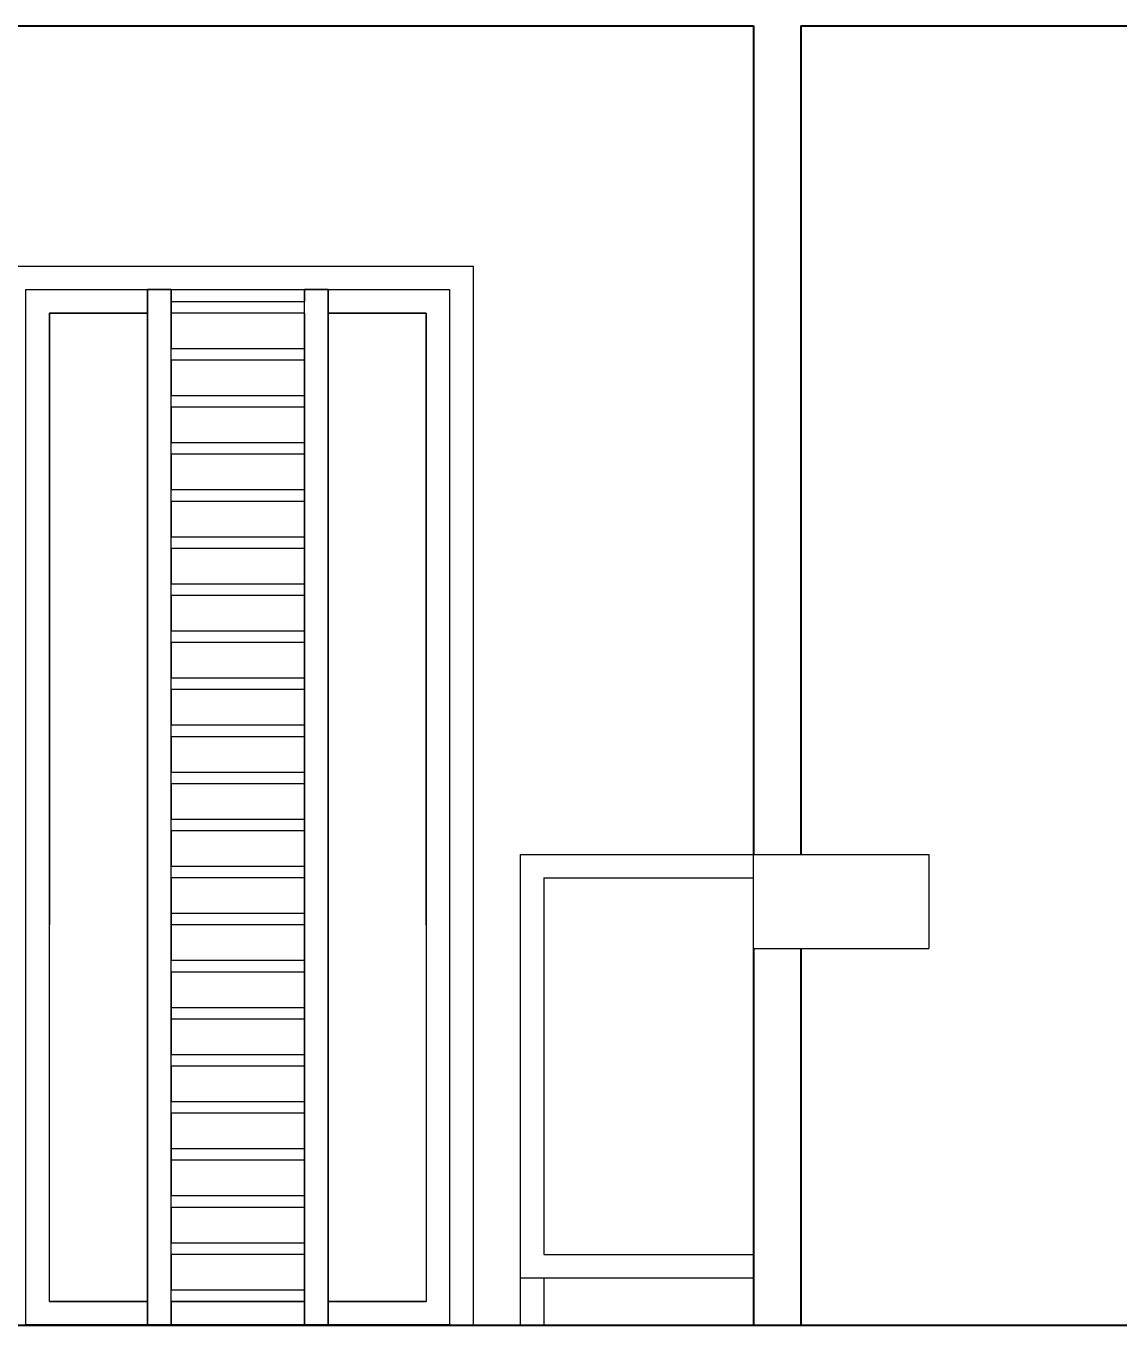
# Model space of a CAD drawing. Header units: millimetres. Extents: x -5645 to 36496, y -6563 to 7144.
# Drawn here: x 6969.7 to 7201.9, y -158.7 to 117.3 of the extents above; entities that cross this region are included whole.
import ezdxf

# ---------------------------------------------------------------- set-up
doc = ezdxf.new("R2010")
doc.units = ezdxf.units.MM
doc.header["$LTSCALE"] = 100
doc.layers.get('0').update_dxf_attribs({"lineweight": 40})
doc.layers.add('FR', color=35, linetype='Continuous')
doc.layers.add('VPORTS', color=7, linetype='Continuous')
doc.layers.add('WE', color=4, linetype='Continuous', lineweight=30)

msp = doc.modelspace()

# ---------------------------------------------------------------- linework, layer by layer
for p, q in [((6744.27, 117.27), (7124.27, 117.27)), ((7134.27, 117.27), (7641.68, 117.27)), ((6744.27, -158.73), (7641.68, -158.73)), ((6995.51, -158.73), (6969.67, -158.73)), ((7059.67, -158.73, 5), (6969.67, -158.73, 5)), ((7028.84, -158.73), (7000.51, -158.73)), ((7059.67, -158.73), (7033.84, -158.73))]:
    msp.add_line(p, q)
at = {"extrusion": (0, 1, -6.12323e-17)}
for p, q in [((7059.67, -158.73, 5), (6969.67, -158.73, 5)), ((7028.84, -158.73), (7000.51, -158.73))]:
    msp.add_line(p, q, dxfattribs=at)
for points in [[(7124.27, 117.27), (7124.27, -58.73)], [(7134.27, 117.27), (7134.27, -58.73)], [(7124.27, -78.73), (7124.27, -158.73)], [(7134.27, -78.73), (7134.27, -158.73)]]:
    msp.add_lwpolyline(points)
at = {"layer": 'FR'}
for p, q in [((7079.67, -63.73), (7124.27, -63.73)), ((7124.27, -78.73), (7161.5, -78.73)), ((7079.67, -143.73), (7124.27, -143.73)), ((7074.67, -148.73), (7074.67, -158.73)), ((7074.67, -148.73), (7124.27, -148.73)), ((7079.67, -148.73), (7079.67, -158.73))]:
    msp.add_line(p, q, dxfattribs=at)
for points in [[(7074.67, -58.73), (7161.5, -58.73), (7161.5, -78.73)], [(7074.67, -58.73), (7074.67, -148.73)], [(7124.27, -78.73), (7124.27, -58.73)], [(7079.67, -63.73), (7079.67, -143.73)]]:
    msp.add_lwpolyline(points, dxfattribs=at)
at = {"layer": 'VPORTS', "extrusion": (1, -7.49855e-33, -1.22461e-16)}
for p, q in [((6974.67, -153.73, -5), (6974.67, -153.73)), ((6969.67, -158.73), (6969.67, -158.73, 5)), ((7000.51, -158.73, -7.5), (7000.51, -158.73, -5)), ((7000.51, -158.73), (7000.51, -158.73, 2.5)), ((7033.84, -158.73), (7033.84, -158.73, 2.5)), ((7033.84, -158.73, -7.5), (7033.84, -158.73, -5))]:
    msp.add_line(p, q, dxfattribs=at)
at = {"layer": 'VPORTS', "extrusion": (0, 1, -6.12323e-17)}
for p, q in [((6974.67, -153.73, -5), (6974.67, -153.73)), ((7054.67, -153.73, -5), (7054.67, -153.73)), ((6969.67, -158.73), (6969.67, -158.73, 5)), ((6995.51, -158.73), (6969.67, -158.73)), ((6995.51, -158.73), (6995.51, -158.73, 2.5)), ((7000.51, -158.73, 2.5), (6995.51, -158.73, 2.5)), ((7000.51, -158.73), (7000.51, -158.73, 2.5)), ((7028.84, -158.73, 2.5), (7033.84, -158.73, 2.5)), ((7028.84, -158.73), (7028.84, -158.73, 2.5)), ((7059.67, -158.73), (7033.84, -158.73)), ((7033.84, -158.73), (7033.84, -158.73, 2.5)), ((7059.67, -158.73), (7059.67, -158.73, 5))]:
    msp.add_line(p, q, dxfattribs=at)
at = {"layer": 'VPORTS', "extrusion": (-1, 7.49855e-33, 1.22461e-16)}
for p, q in [((7054.67, -153.73, -5), (7054.67, -153.73)), ((6995.51, -158.73, -7.5), (6995.51, -158.73, -5)), ((6995.51, -158.73), (6995.51, -158.73, 2.5)), ((7028.84, -158.73, -7.5), (7028.84, -158.73, -5)), ((7028.84, -158.73), (7028.84, -158.73, 2.5)), ((7059.67, -158.73), (7059.67, -158.73, 5))]:
    msp.add_line(p, q, dxfattribs=at)
at = {"layer": 'VPORTS', "extrusion": (-1.22461e-16, -6.12323e-17, -1)}
for p, q in [((7000.51, -158.73, -5), (6995.51, -158.73, -5)), ((6995.51, -158.73, -7.5), (7000.51, -158.73, -7.5)), ((7033.84, -158.73, -7.5), (7028.84, -158.73, -7.5)), ((7033.84, -158.73, -5), (7028.84, -158.73, -5))]:
    msp.add_line(p, q, dxfattribs=at)
at = {"layer": 'VPORTS'}
for p, q in [((7000.51, -158.73, 2.5), (6995.51, -158.73, 2.5)), ((7028.84, -158.73, 2.5), (7033.84, -158.73, 2.5))]:
    msp.add_line(p, q, dxfattribs=at)
at = {"layer": 'VPORTS', "extrusion": (0, -1, 6.12323e-17)}
for p, q in [((7000.51, -158.73, -5), (6995.51, -158.73, -5)), ((6995.51, -158.73, -7.5), (6995.51, -158.73, -5)), ((6995.51, -158.73, -7.5), (7000.51, -158.73, -7.5)), ((7000.51, -158.73, -7.5), (7000.51, -158.73, -5)), ((7033.84, -158.73, -5), (7028.84, -158.73, -5)), ((7028.84, -158.73, -7.5), (7028.84, -158.73, -5)), ((7033.84, -158.73, -7.5), (7028.84, -158.73, -7.5)), ((7033.84, -158.73, -7.5), (7033.84, -158.73, -5))]:
    msp.add_line(p, q, dxfattribs=at)
at = {"layer": 'WE', "extrusion": (-1.22461e-16, -6.12323e-17, -1)}
for p, q in [((6804.67, 66.27, -10), (7064.67, 66.27, -10)), ((6995.51, 61.27, -12.5), (6995.51, 51.27, -12.5)), ((7000.51, 61.27, -12.5), (6995.51, 61.27, -12.5)), ((6995.51, 56.27, -10), (6995.51, 61.27, -10)), ((6995.51, 61.27, -10), (7000.51, 61.27, -10)), ((7000.51, 51.27, -12.5), (7000.51, 61.27, -12.5)), ((7000.51, 61.27, -10), (7000.51, 56.27, -10)), ((7028.84, 51.27, -12.5), (7028.84, 61.27, -12.5)), ((7028.84, 61.27, -12.5), (7033.84, 61.27, -12.5)), ((7028.84, 61.27, -10), (7033.84, 61.27, -10)), ((7028.84, 56.27, -10), (7028.84, 61.27, -10)), ((7033.84, 61.27, -12.5), (7033.84, 51.27, -12.5)), ((7033.84, 61.27, -10), (7033.84, 56.27, -10)), ((6974.67, 56.27, -10), (6974.67, 51.27, -10)), ((6995.51, 56.27, -10), (6974.67, 56.27, -10)), ((7028.84, 56.27, -10), (7000.51, 56.27, -10)), ((7054.67, 56.27, -10), (7033.84, 56.27, -10)), ((7054.67, 51.27, -10), (7054.67, 56.27, -10)), ((6974.67, 51.27, -5), (6974.67, -73.73, -5)), ((6995.51, 51.27, -7.5), (6995.51, -81.23, -7.5)), ((7000.51, -81.23, -7.5), (7000.51, 51.27, -7.5)), ((7028.84, -81.23, -7.5), (7028.84, 51.27, -7.5)), ((7033.84, 51.27, -7.5), (7033.84, -81.23, -7.5)), ((7054.67, -73.73, -5), (7054.67, 51.27, -5)), ((7000.51, 46.27), (7000.51, 48.77)), ((7000.51, 48.77), (7028.84, 48.77)), ((7028.84, 48.77), (7028.84, 46.27)), ((7028.84, 46.27), (7000.51, 46.27)), ((7000.51, 36.27), (7000.51, 38.77)), ((7000.51, 38.77), (7028.84, 38.77)), ((7028.84, 38.77), (7028.84, 36.27)), ((7028.84, 36.27), (7000.51, 36.27)), ((7000.51, 26.27), (7000.51, 28.77)), ((7000.51, 28.77), (7028.84, 28.77)), ((7028.84, 28.77), (7028.84, 26.27)), ((7028.84, 26.27), (7000.51, 26.27)), ((7000.51, 16.27), (7000.51, 18.77)), ((7000.51, 18.77), (7028.84, 18.77)), ((7028.84, 18.77), (7028.84, 16.27)), ((7028.84, 16.27), (7000.51, 16.27)), ((7000.51, 6.27), (7000.51, 8.77)), ((7000.51, 8.77), (7028.84, 8.77)), ((7028.84, 8.77), (7028.84, 6.27)), ((7028.84, 6.27), (7000.51, 6.27)), ((7000.51, -3.73), (7000.51, -1.23)), ((7000.51, -1.23), (7028.84, -1.23)), ((7028.84, -1.23), (7028.84, -3.73)), ((7028.84, -3.73), (7000.51, -3.73)), ((7000.51, -13.73), (7000.51, -11.23)), ((7000.51, -11.23), (7028.84, -11.23)), ((7028.84, -13.73), (7000.51, -13.73)), ((7028.84, -11.23), (7028.84, -13.73)), ((7000.51, -23.73), (7000.51, -21.23)), ((7000.51, -21.23), (7028.84, -21.23)), ((7028.84, -21.23), (7028.84, -23.73)), ((7028.84, -23.73), (7000.51, -23.73)), ((7000.51, -33.73), (7000.51, -31.23)), ((7000.51, -31.23), (7028.84, -31.23)), ((7028.84, -31.23), (7028.84, -33.73)), ((7028.84, -33.73), (7000.51, -33.73)), ((7000.51, -43.73), (7000.51, -41.23)), ((7000.51, -41.23), (7028.84, -41.23)), ((7028.84, -41.23), (7028.84, -43.73)), ((7028.84, -43.73), (7000.51, -43.73)), ((7000.51, -53.73), (7000.51, -51.23)), ((7000.51, -51.23), (7028.84, -51.23)), ((7028.84, -51.23), (7028.84, -53.73)), ((7028.84, -53.73), (7000.51, -53.73)), ((7000.51, -63.73), (7000.51, -61.23)), ((7000.51, -61.23), (7028.84, -61.23)), ((7028.84, -61.23), (7028.84, -63.73)), ((7028.84, -63.73), (7000.51, -63.73)), ((7000.51, -73.73), (7000.51, -71.23)), ((7000.51, -71.23), (7028.84, -71.23)), ((7028.84, -71.23), (7028.84, -73.73)), ((6995.51, -78.73, -7.5), (6995.51, -131.23, -7.5)), ((7000.51, -131.23, -7.5), (7000.51, -78.73, -7.5)), ((7028.84, -131.23, -7.5), (7028.84, -78.73, -7.5)), ((7033.84, -78.73, -7.5), (7033.84, -131.23, -7.5)), ((7000.51, -81.23), (7028.84, -81.23)), ((7028.84, -81.23), (7028.84, -83.73)), ((7028.84, -83.73), (7000.51, -83.73)), ((7000.51, -93.73), (7000.51, -91.23)), ((7000.51, -91.23), (7028.84, -91.23)), ((7028.84, -93.73), (7000.51, -93.73)), ((7028.84, -91.23), (7028.84, -93.73)), ((7000.51, -103.73), (7000.51, -101.23)), ((7000.51, -101.23), (7028.84, -101.23)), ((7028.84, -101.23), (7028.84, -103.73)), ((7028.84, -103.73), (7000.51, -103.73)), ((7000.51, -113.73), (7000.51, -111.23)), ((7000.51, -111.23), (7028.84, -111.23)), ((7028.84, -111.23), (7028.84, -113.73)), ((7028.84, -113.73), (7000.51, -113.73)), ((7000.51, -121.23), (7028.84, -121.23)), ((6995.51, -123.73, -7.5), (6995.51, -158.73, -7.5)), ((7000.51, -158.73, -7.5), (7000.51, -123.73, -7.5)), ((7028.84, -123.73), (7000.51, -123.73)), ((7028.84, -158.73, -7.5), (7028.84, -123.73, -7.5)), ((7033.84, -123.73, -7.5), (7033.84, -158.73, -7.5)), ((7000.51, -133.73), (7000.51, -131.23)), ((7000.51, -131.23), (7028.84, -131.23)), ((7028.84, -131.23), (7028.84, -133.73)), ((7028.84, -133.73), (7000.51, -133.73)), ((7000.51, -143.73), (7000.51, -141.23)), ((7000.51, -141.23), (7028.84, -141.23)), ((7028.84, -141.23), (7028.84, -143.73)), ((7028.84, -143.73), (7000.51, -143.73)), ((7000.51, -153.73), (7000.51, -151.23)), ((7000.51, -151.23), (7028.84, -151.23)), ((7028.84, -151.23), (7028.84, -153.73)), ((6974.67, -153.73, -5), (6995.51, -153.73, -5)), ((6995.51, -158.73, -5), (6995.51, -153.73, -5)), ((7000.51, -153.73, -5), (7028.84, -153.73, -5)), ((7000.51, -153.73, -5), (7000.51, -158.73, -5)), ((7028.84, -153.73), (7000.51, -153.73)), ((7028.84, -158.73, -5), (7028.84, -153.73, -5)), ((7033.84, -153.73, -5), (7054.67, -153.73, -5)), ((7033.84, -153.73, -5), (7033.84, -158.73, -5))]:
    msp.add_line(p, q, dxfattribs=at)
at = {"layer": 'WE'}
for p, q in [((6964.67, 66.27), (7064.67, 66.27)), ((6969.67, 61.27), (7059.67, 61.27)), ((6969.67, 51.27), (6969.67, 61.27)), ((6969.67, 51.27, -5), (6969.67, 61.27, -5)), ((6969.67, 61.27, -5), (6995.51, 61.27, -5)), ((6995.51, 61.27, -5), (6995.51, 56.27, -5)), ((6995.51, 51.27, -2.5), (6995.51, 61.27, -2.5)), ((6995.51, 61.27, -2.5), (7000.51, 61.27, -2.5)), ((7000.51, 58.77, -5), (7000.51, 61.27, -5)), ((7000.51, 61.27, -5), (7028.84, 61.27, -5)), ((7000.51, 61.27, -2.5), (7000.51, 58.77, -2.5)), ((7028.84, 61.27, -5), (7028.84, 58.77, -5)), ((7033.84, 61.27, -2.5), (7028.84, 61.27, -2.5)), ((7028.84, 61.27, -2.5), (7028.84, 58.77, -2.5)), ((7033.84, 61.27, -5), (7059.67, 61.27, -5)), ((7033.84, 56.27, -5), (7033.84, 61.27, -5)), ((7033.84, 51.27, -2.5), (7033.84, 61.27, -2.5)), ((7059.67, 61.27), (7059.67, 51.27)), ((7059.67, 61.27, -5), (7059.67, 51.27, -5)), ((7000.51, 58.77, -5), (7028.84, 58.77, -5)), ((7000.51, 58.77, -2.5), (7028.84, 58.77, -2.5)), ((6974.67, 51.27, -5), (6974.67, 56.27, -5)), ((6974.67, 56.27, -5), (6995.51, 56.27, -5)), ((7028.84, 56.27, -2.5), (7000.51, 56.27, -2.5)), ((7000.51, 56.27, -2.5), (7000.51, 51.27, -2.5)), ((7028.84, 56.27, -2.5), (7028.84, 51.27, -2.5)), ((7033.84, 56.27, -5), (7054.67, 56.27, -5)), ((7054.67, 56.27, -5), (7054.67, 51.27, -5)), ((6969.67, -73.73), (6969.67, 51.27)), ((6969.67, -158.73, 5), (6969.67, 51.27, 5)), ((6974.67, -153.73), (6974.67, 51.27)), ((6995.51, -81.23, 2.5), (6995.51, 51.27, 2.5)), ((7000.51, 51.27, 2.5), (7000.51, 48.77, 2.5)), ((7028.84, 51.27, 2.5), (7028.84, 48.77, 2.5)), ((7033.84, -81.23, 2.5), (7033.84, 51.27, 2.5)), ((7054.67, 51.27), (7054.67, -153.73)), ((7059.67, 51.27, 5), (7059.67, -73.73, 5)), ((7059.67, 51.27), (7059.67, -158.73)), ((7000.51, 48.77, 2.5), (7028.84, 48.77, 2.5)), ((7000.51, 46.27, 2.5), (7000.51, 38.77, 2.5)), ((7028.84, 46.27, 2.5), (7000.51, 46.27, 2.5)), ((7028.84, 46.27, 2.5), (7028.84, 38.77, 2.5)), ((7000.51, 38.77, 2.5), (7028.84, 38.77, 2.5)), ((7028.84, 36.27, 2.5), (7000.51, 36.27, 2.5)), ((7000.51, 36.27, 2.5), (7000.51, 28.77, 2.5)), ((7028.84, 36.27, 2.5), (7028.84, 28.77, 2.5)), ((7000.51, 28.77, 2.5), (7028.84, 28.77, 2.5)), ((7000.51, 26.27, 2.5), (7000.51, 18.77, 2.5)), ((7028.84, 26.27, 2.5), (7000.51, 26.27, 2.5)), ((7028.84, 26.27, 2.5), (7028.84, 18.77, 2.5)), ((7000.51, 18.77, 2.5), (7028.84, 18.77, 2.5)), ((7028.84, 16.27, 2.5), (7000.51, 16.27, 2.5)), ((7000.51, 16.27, 2.5), (7000.51, 8.77, 2.5)), ((7028.84, 16.27, 2.5), (7028.84, 8.77, 2.5)), ((7000.51, 8.77, 2.5), (7028.84, 8.77, 2.5)), ((7000.51, 6.27, 2.5), (7000.51, -1.23, 2.5)), ((7028.84, 6.27, 2.5), (7000.51, 6.27, 2.5)), ((7028.84, 6.27, 2.5), (7028.84, -1.23, 2.5)), ((7000.51, -1.23, 2.5), (7028.84, -1.23, 2.5)), ((7028.84, -3.73, 2.5), (7000.51, -3.73, 2.5)), ((7000.51, -3.73, 2.5), (7000.51, -11.23, 2.5)), ((7028.84, -3.73, 2.5), (7028.84, -11.23, 2.5)), ((7000.51, -11.23, 2.5), (7028.84, -11.23, 2.5)), ((7000.51, -13.73, 2.5), (7000.51, -21.23, 2.5)), ((7028.84, -13.73, 2.5), (7000.51, -13.73, 2.5)), ((7028.84, -13.73, 2.5), (7028.84, -21.23, 2.5)), ((7000.51, -21.23, 2.5), (7028.84, -21.23, 2.5)), ((7000.51, -23.73, 2.5), (7000.51, -31.23, 2.5)), ((7028.84, -23.73, 2.5), (7000.51, -23.73, 2.5)), ((7028.84, -23.73, 2.5), (7028.84, -31.23, 2.5)), ((7000.51, -31.23, 2.5), (7028.84, -31.23, 2.5)), ((7000.51, -33.73, 2.5), (7000.51, -41.23, 2.5)), ((7028.84, -33.73, 2.5), (7000.51, -33.73, 2.5)), ((7028.84, -33.73, 2.5), (7028.84, -41.23, 2.5)), ((7000.51, -41.23, 2.5), (7028.84, -41.23, 2.5)), ((7028.84, -43.73, 2.5), (7000.51, -43.73, 2.5)), ((7000.51, -43.73, 2.5), (7000.51, -51.23, 2.5)), ((7028.84, -43.73, 2.5), (7028.84, -51.23, 2.5)), ((7000.51, -51.23, 2.5), (7028.84, -51.23, 2.5)), ((7000.51, -53.73, 2.5), (7000.51, -61.23, 2.5)), ((7028.84, -53.73, 2.5), (7000.51, -53.73, 2.5)), ((7028.84, -53.73, 2.5), (7028.84, -61.23, 2.5)), ((7000.51, -61.23, 2.5), (7028.84, -61.23, 2.5)), ((7028.84, -63.73, 2.5), (7000.51, -63.73, 2.5)), ((7000.51, -63.73, 2.5), (7000.51, -81.23, 2.5)), ((7028.84, -63.73, 2.5), (7028.84, -81.23, 2.5)), ((7000.51, -71.23, 2.5), (7028.84, -71.23, 2.5)), ((7028.84, -73.73, 2.5), (7000.51, -73.73, 2.5)), ((6995.51, -131.23, 2.5), (6995.51, -78.73, 2.5)), ((7028.84, -78.73, 2.5), (7028.84, -81.23, 2.5)), ((7033.84, -131.23, 2.5), (7033.84, -78.73, 2.5)), ((7000.51, -81.23, 2.5), (7028.84, -81.23, 2.5)), ((7028.84, -83.73, 2.5), (7000.51, -83.73, 2.5)), ((7000.51, -83.73, 2.5), (7000.51, -91.23, 2.5)), ((7028.84, -83.73, 2.5), (7028.84, -91.23, 2.5)), ((7000.51, -86.59, 22.5), (7000.51, -94.09, 22.5)), ((7000.51, -91.23, 2.5), (7028.84, -91.23, 2.5)), ((7000.51, -93.73, 2.5), (7000.51, -101.23, 2.5)), ((7028.84, -93.73, 2.5), (7000.51, -93.73, 2.5)), ((7028.84, -93.73, 2.5), (7028.84, -101.23, 2.5)), ((7000.51, -101.23, 2.5), (7028.84, -101.23, 2.5)), ((7028.84, -103.73, 2.5), (7000.51, -103.73, 2.5)), ((7000.51, -103.73, 2.5), (7000.51, -111.23, 2.5)), ((7028.84, -103.73, 2.5), (7028.84, -111.23, 2.5)), ((7000.51, -111.23, 2.5), (7028.84, -111.23, 2.5)), ((7000.51, -113.73, 2.5), (7000.51, -131.23, 2.5)), ((7028.84, -113.73, 2.5), (7000.51, -113.73, 2.5)), ((7028.84, -113.73, 2.5), (7028.84, -131.23, 2.5)), ((7000.51, -121.23, 2.5), (7028.84, -121.23, 2.5)), ((6995.51, -158.73, 2.5), (6995.51, -123.73, 2.5)), ((7028.84, -123.73, 2.5), (7000.51, -123.73, 2.5)), ((7028.84, -123.73, 2.5), (7028.84, -131.23, 2.5)), ((7033.84, -158.73, 2.5), (7033.84, -123.73, 2.5)), ((7000.51, -131.23, 2.5), (7028.84, -131.23, 2.5)), ((7028.84, -133.73, 2.5), (7000.51, -133.73, 2.5)), ((7000.51, -133.73, 2.5), (7000.51, -141.23, 2.5)), ((7028.84, -133.73, 2.5), (7028.84, -141.23, 2.5)), ((7000.51, -141.23, 2.5), (7028.84, -141.23, 2.5)), ((7028.84, -143.73, 2.5), (7000.51, -143.73, 2.5)), ((7000.51, -143.73, 2.5), (7000.51, -151.23, 2.5)), ((7028.84, -143.73, 2.5), (7028.84, -151.23, 2.5)), ((7000.51, -151.23, 2.5), (7028.84, -151.23, 2.5)), ((6995.51, -153.73), (6974.67, -153.73)), ((6995.51, -153.73), (6995.51, -158.73)), ((7000.51, -153.73, 2.5), (7000.51, -158.73, 2.5)), ((7028.84, -153.73, 2.5), (7000.51, -153.73, 2.5)), ((7000.51, -158.73), (7000.51, -153.73)), ((7028.84, -153.73), (7000.51, -153.73)), ((7028.84, -153.73, 2.5), (7028.84, -158.73, 2.5)), ((7028.84, -153.73), (7028.84, -158.73)), ((7054.67, -153.73), (7033.84, -153.73)), ((7033.84, -158.73), (7033.84, -153.73))]:
    msp.add_line(p, q, dxfattribs=at)
at = {"layer": 'WE', "extrusion": (0, 1, -6.12323e-17)}
for p, q in [((6964.67, 66.27), (7064.67, 66.27)), ((6964.67, 66.27, -10), (7064.67, 66.27, -10)), ((6995.51, 61.27, -10), (7000.51, 61.27, -10)), ((6995.51, 61.27, -12.5), (6995.51, 61.27, -10)), ((7000.51, 61.27, -12.5), (6995.51, 61.27, -12.5)), ((7000.51, 61.27, -12.5), (7000.51, 61.27, -10)), ((7028.84, 61.27, -10), (7033.84, 61.27, -10)), ((7028.84, 61.27, -12.5), (7028.84, 61.27, -10)), ((7028.84, 61.27, -12.5), (7033.84, 61.27, -12.5)), ((7033.84, 61.27, -12.5), (7033.84, 61.27, -10)), ((7000.51, 58.77, -2.5), (7028.84, 58.77, -2.5)), ((7000.51, 58.77, -5), (7000.51, 58.77, -2.5)), ((7000.51, 58.77, -5), (7028.84, 58.77, -5)), ((7028.84, 58.77, -5), (7028.84, 58.77, -2.5)), ((6969.67, 51.27, 5), (6969.67, 51.27)), ((6974.67, 51.27), (6974.67, 51.27, -5)), ((6995.51, 51.27, -7.5), (6995.51, 51.27, 2.5)), ((7000.51, 51.27, 2.5), (7000.51, 51.27, -7.5)), ((7028.84, 51.27, -7.5), (7028.84, 51.27, 2.5)), ((7033.84, 51.27, 2.5), (7033.84, 51.27, -7.5)), ((7054.67, 51.27, -5), (7054.67, 51.27)), ((7059.67, 51.27), (7059.67, 51.27, 5)), ((7000.51, 48.77, 2.5), (7028.84, 48.77, 2.5)), ((7000.51, 48.77), (7000.51, 48.77, 2.5)), ((7000.51, 48.77), (7028.84, 48.77)), ((7028.84, 48.77), (7028.84, 48.77, 2.5)), ((7000.51, 38.77, 2.5), (7028.84, 38.77, 2.5)), ((7000.51, 38.77), (7000.51, 38.77, 2.5)), ((7000.51, 38.77), (7028.84, 38.77)), ((7028.84, 38.77), (7028.84, 38.77, 2.5)), ((7000.51, 28.77, 2.5), (7028.84, 28.77, 2.5)), ((7000.51, 28.77), (7000.51, 28.77, 2.5)), ((7000.51, 28.77), (7028.84, 28.77)), ((7028.84, 28.77), (7028.84, 28.77, 2.5)), ((7000.51, 18.77, 2.5), (7028.84, 18.77, 2.5)), ((7000.51, 18.77), (7000.51, 18.77, 2.5)), ((7000.51, 18.77), (7028.84, 18.77)), ((7028.84, 18.77), (7028.84, 18.77, 2.5)), ((7000.51, 8.77, 2.5), (7028.84, 8.77, 2.5)), ((7000.51, 8.77), (7000.51, 8.77, 2.5)), ((7000.51, 8.77), (7028.84, 8.77)), ((7028.84, 8.77), (7028.84, 8.77, 2.5)), ((7000.51, -1.23, 2.5), (7028.84, -1.23, 2.5)), ((7000.51, -1.23), (7000.51, -1.23, 2.5)), ((7000.51, -1.23), (7028.84, -1.23)), ((7028.84, -1.23), (7028.84, -1.23, 2.5)), ((7000.51, -11.23, 2.5), (7028.84, -11.23, 2.5)), ((7000.51, -11.23), (7000.51, -11.23, 2.5)), ((7000.51, -11.23), (7028.84, -11.23)), ((7028.84, -11.23), (7028.84, -11.23, 2.5)), ((7000.51, -21.23, 2.5), (7028.84, -21.23, 2.5)), ((7000.51, -21.23), (7000.51, -21.23, 2.5)), ((7000.51, -21.23), (7028.84, -21.23)), ((7028.84, -21.23), (7028.84, -21.23, 2.5)), ((7000.51, -31.23, 2.5), (7028.84, -31.23, 2.5)), ((7000.51, -31.23), (7000.51, -31.23, 2.5)), ((7000.51, -31.23), (7028.84, -31.23)), ((7028.84, -31.23), (7028.84, -31.23, 2.5)), ((7000.51, -41.23, 2.5), (7028.84, -41.23, 2.5)), ((7000.51, -41.23), (7000.51, -41.23, 2.5)), ((7000.51, -41.23), (7028.84, -41.23)), ((7028.84, -41.23), (7028.84, -41.23, 2.5)), ((7000.51, -51.23, 2.5), (7028.84, -51.23, 2.5)), ((7000.51, -51.23), (7000.51, -51.23, 2.5)), ((7000.51, -51.23), (7028.84, -51.23)), ((7028.84, -51.23), (7028.84, -51.23, 2.5)), ((7000.51, -61.23, 2.5), (7028.84, -61.23, 2.5)), ((7000.51, -61.23), (7000.51, -61.23, 2.5)), ((7000.51, -61.23), (7028.84, -61.23)), ((7028.84, -61.23), (7028.84, -61.23, 2.5)), ((7000.51, -71.23, 2.5), (7028.84, -71.23, 2.5)), ((7000.51, -71.23), (7000.51, -71.23, 2.5)), ((7000.51, -71.23), (7028.84, -71.23)), ((7028.84, -71.23), (7028.84, -71.23, 2.5)), ((7000.51, -81.23, 2.5), (7028.84, -81.23, 2.5)), ((7000.51, -81.23), (7028.84, -81.23)), ((7028.84, -81.23), (7028.84, -81.23, 2.5)), ((7000.51, -91.23, 2.5), (7028.84, -91.23, 2.5)), ((7000.51, -91.23), (7000.51, -91.23, 2.5)), ((7000.51, -91.23), (7028.84, -91.23)), ((7028.84, -91.23), (7028.84, -91.23, 2.5)), ((7000.51, -94.09, 20), (7000.51, -94.09, 22.5)), ((7000.51, -101.23, 2.5), (7028.84, -101.23, 2.5)), ((7000.51, -101.23), (7000.51, -101.23, 2.5)), ((7000.51, -101.23), (7028.84, -101.23)), ((7028.84, -101.23), (7028.84, -101.23, 2.5)), ((7000.51, -111.23, 2.5), (7028.84, -111.23, 2.5)), ((7000.51, -111.23), (7000.51, -111.23, 2.5)), ((7000.51, -111.23), (7028.84, -111.23)), ((7028.84, -111.23), (7028.84, -111.23, 2.5)), ((7000.51, -121.23, 2.5), (7028.84, -121.23, 2.5)), ((7000.51, -121.23), (7028.84, -121.23)), ((7000.51, -131.23, 2.5), (7028.84, -131.23, 2.5)), ((7000.51, -131.23), (7028.84, -131.23)), ((7028.84, -131.23), (7028.84, -131.23, 2.5)), ((7000.51, -141.23, 2.5), (7028.84, -141.23, 2.5)), ((7000.51, -141.23), (7000.51, -141.23, 2.5)), ((7000.51, -141.23), (7028.84, -141.23)), ((7028.84, -141.23), (7028.84, -141.23, 2.5)), ((7000.51, -151.23, 2.5), (7028.84, -151.23, 2.5)), ((7000.51, -151.23), (7000.51, -151.23, 2.5)), ((7000.51, -151.23), (7028.84, -151.23)), ((7028.84, -151.23), (7028.84, -151.23, 2.5)), ((6974.67, -153.73, -5), (6995.51, -153.73, -5)), ((6995.51, -153.73), (6974.67, -153.73)), ((6995.51, -153.73, -5), (6995.51, -153.73)), ((7000.51, -153.73), (7000.51, -153.73, -5)), ((7028.84, -153.73), (7000.51, -153.73)), ((7000.51, -153.73, -5), (7028.84, -153.73, -5)), ((7028.84, -153.73, -5), (7028.84, -153.73)), ((7033.84, -153.73), (7033.84, -153.73, -5)), ((7054.67, -153.73), (7033.84, -153.73)), ((7033.84, -153.73, -5), (7054.67, -153.73, -5))]:
    msp.add_line(p, q, dxfattribs=at)
at = {"layer": 'WE', "extrusion": (0, -1, 6.12323e-17)}
for p, q in [((6969.67, 61.27), (7059.67, 61.27)), ((6969.67, 61.27, -5), (6969.67, 61.27)), ((6969.67, 61.27, -5), (6995.51, 61.27, -5)), ((6995.51, 61.27, -5), (6995.51, 61.27, -2.5)), ((6995.51, 61.27, -2.5), (7000.51, 61.27, -2.5)), ((7000.51, 61.27, -5), (7028.84, 61.27, -5)), ((7000.51, 61.27, -5), (7000.51, 61.27, -2.5)), ((7033.84, 61.27, -2.5), (7028.84, 61.27, -2.5)), ((7028.84, 61.27, -5), (7028.84, 61.27, -2.5)), ((7033.84, 61.27, -5), (7059.67, 61.27, -5)), ((7033.84, 61.27, -5), (7033.84, 61.27, -2.5)), ((7059.67, 61.27, -5), (7059.67, 61.27)), ((6974.67, 56.27, -5), (6995.51, 56.27, -5)), ((6995.51, 56.27, -10), (6974.67, 56.27, -10)), ((6974.67, 56.27, -10), (6974.67, 56.27, -5)), ((6995.51, 56.27, -5), (6995.51, 56.27, -10)), ((7028.84, 56.27, -2.5), (7000.51, 56.27, -2.5)), ((7000.51, 56.27, -10), (7000.51, 56.27, -2.5)), ((7028.84, 56.27, -10), (7000.51, 56.27, -10)), ((7028.84, 56.27, -10), (7028.84, 56.27, -2.5)), ((7033.84, 56.27, -10), (7033.84, 56.27, -5)), ((7054.67, 56.27, -10), (7033.84, 56.27, -10)), ((7033.84, 56.27, -5), (7054.67, 56.27, -5)), ((7054.67, 56.27, -10), (7054.67, 56.27, -5)), ((6969.67, 51.27, -5), (6969.67, 51.27)), ((6974.67, 51.27, -10), (6974.67, 51.27, -5)), ((6995.51, 51.27, -2.5), (6995.51, 51.27, -12.5)), ((7000.51, 51.27, -12.5), (7000.51, 51.27, -2.5)), ((7028.84, 51.27, -2.5), (7028.84, 51.27, -12.5)), ((7033.84, 51.27, -12.5), (7033.84, 51.27, -2.5)), ((7054.67, 51.27, -5), (7054.67, 51.27, -10)), ((7059.67, 51.27), (7059.67, 51.27, -5)), ((7028.84, 46.27, 2.5), (7000.51, 46.27, 2.5)), ((7000.51, 46.27), (7000.51, 46.27, 2.5)), ((7028.84, 46.27), (7000.51, 46.27)), ((7028.84, 46.27), (7028.84, 46.27, 2.5)), ((7028.84, 36.27, 2.5), (7000.51, 36.27, 2.5)), ((7000.51, 36.27), (7000.51, 36.27, 2.5)), ((7028.84, 36.27), (7000.51, 36.27)), ((7028.84, 36.27), (7028.84, 36.27, 2.5)), ((7028.84, 26.27, 2.5), (7000.51, 26.27, 2.5)), ((7000.51, 26.27), (7000.51, 26.27, 2.5)), ((7028.84, 26.27), (7000.51, 26.27)), ((7028.84, 26.27), (7028.84, 26.27, 2.5)), ((7028.84, 16.27, 2.5), (7000.51, 16.27, 2.5)), ((7000.51, 16.27), (7000.51, 16.27, 2.5)), ((7028.84, 16.27), (7000.51, 16.27)), ((7028.84, 16.27), (7028.84, 16.27, 2.5)), ((7028.84, 6.27, 2.5), (7000.51, 6.27, 2.5)), ((7000.51, 6.27), (7000.51, 6.27, 2.5)), ((7028.84, 6.27), (7000.51, 6.27)), ((7028.84, 6.27), (7028.84, 6.27, 2.5)), ((7028.84, -3.73, 2.5), (7000.51, -3.73, 2.5)), ((7000.51, -3.73), (7000.51, -3.73, 2.5)), ((7028.84, -3.73), (7000.51, -3.73)), ((7028.84, -3.73), (7028.84, -3.73, 2.5)), ((7028.84, -13.73, 2.5), (7000.51, -13.73, 2.5)), ((7000.51, -13.73), (7000.51, -13.73, 2.5)), ((7028.84, -13.73), (7000.51, -13.73)), ((7028.84, -13.73), (7028.84, -13.73, 2.5)), ((7028.84, -23.73, 2.5), (7000.51, -23.73, 2.5)), ((7000.51, -23.73), (7000.51, -23.73, 2.5)), ((7028.84, -23.73), (7000.51, -23.73)), ((7028.84, -23.73), (7028.84, -23.73, 2.5)), ((7028.84, -33.73, 2.5), (7000.51, -33.73, 2.5)), ((7000.51, -33.73), (7000.51, -33.73, 2.5)), ((7028.84, -33.73), (7000.51, -33.73)), ((7028.84, -33.73), (7028.84, -33.73, 2.5)), ((7028.84, -43.73, 2.5), (7000.51, -43.73, 2.5)), ((7000.51, -43.73), (7000.51, -43.73, 2.5)), ((7028.84, -43.73), (7000.51, -43.73)), ((7028.84, -43.73), (7028.84, -43.73, 2.5)), ((7028.84, -53.73, 2.5), (7000.51, -53.73, 2.5)), ((7000.51, -53.73), (7000.51, -53.73, 2.5)), ((7028.84, -53.73), (7000.51, -53.73)), ((7028.84, -53.73), (7028.84, -53.73, 2.5)), ((7028.84, -63.73, 2.5), (7000.51, -63.73, 2.5)), ((7000.51, -63.73), (7000.51, -63.73, 2.5)), ((7028.84, -63.73), (7000.51, -63.73)), ((7028.84, -63.73), (7028.84, -63.73, 2.5)), ((7028.84, -83.73, 2.5), (7000.51, -83.73, 2.5)), ((7028.84, -83.73), (7000.51, -83.73)), ((7028.84, -83.73), (7028.84, -83.73, 2.5)), ((7028.84, -93.73, 2.5), (7000.51, -93.73, 2.5)), ((7000.51, -93.73), (7000.51, -93.73, 2.5)), ((7028.84, -93.73), (7000.51, -93.73)), ((7028.84, -93.73), (7028.84, -93.73, 2.5)), ((7028.84, -103.73, 2.5), (7000.51, -103.73, 2.5)), ((7000.51, -103.73), (7000.51, -103.73, 2.5)), ((7028.84, -103.73), (7000.51, -103.73)), ((7028.84, -103.73), (7028.84, -103.73, 2.5)), ((7028.84, -113.73, 2.5), (7000.51, -113.73, 2.5)), ((7000.51, -113.73), (7000.51, -113.73, 2.5)), ((7028.84, -113.73), (7000.51, -113.73)), ((7028.84, -113.73), (7028.84, -113.73, 2.5)), ((7028.84, -123.73, 2.5), (7000.51, -123.73, 2.5)), ((7028.84, -123.73), (7000.51, -123.73)), ((7028.84, -133.73, 2.5), (7000.51, -133.73, 2.5)), ((7000.51, -133.73), (7000.51, -133.73, 2.5)), ((7028.84, -133.73), (7000.51, -133.73)), ((7028.84, -133.73), (7028.84, -133.73, 2.5)), ((7028.84, -143.73, 2.5), (7000.51, -143.73, 2.5)), ((7000.51, -143.73), (7000.51, -143.73, 2.5)), ((7028.84, -143.73), (7000.51, -143.73)), ((7028.84, -143.73), (7028.84, -143.73, 2.5)), ((7028.84, -153.73, 2.5), (7000.51, -153.73, 2.5)), ((7000.51, -153.73), (7000.51, -153.73, 2.5)), ((7028.84, -153.73), (7000.51, -153.73)), ((7028.84, -153.73), (7028.84, -153.73, 2.5))]:
    msp.add_line(p, q, dxfattribs=at)
at = {"layer": 'WE', "extrusion": (1, -7.49855e-33, -1.22461e-16)}
for p, q in [((6969.67, 51.27, -5), (6969.67, 61.27, -5)), ((6969.67, 51.27), (6969.67, 61.27)), ((6969.67, 61.27, -5), (6969.67, 61.27)), ((7000.51, 58.77, -5), (7000.51, 61.27, -5)), ((7000.51, 61.27, -5), (7000.51, 61.27, -2.5)), ((7000.51, 61.27, -2.5), (7000.51, 58.77, -2.5)), ((7000.51, 51.27, -12.5), (7000.51, 61.27, -12.5)), ((7000.51, 61.27, -12.5), (7000.51, 61.27, -10)), ((7000.51, 61.27, -10), (7000.51, 56.27, -10)), ((7033.84, 61.27, -12.5), (7033.84, 51.27, -12.5)), ((7033.84, 51.27, -2.5), (7033.84, 61.27, -2.5)), ((7033.84, 61.27, -12.5), (7033.84, 61.27, -10)), ((7033.84, 61.27, -5), (7033.84, 61.27, -2.5)), ((7033.84, 61.27, -10), (7033.84, 56.27, -10)), ((7033.84, 56.27, -5), (7033.84, 61.27, -5)), ((7000.51, 58.77, -5), (7000.51, 58.77, -2.5)), ((6974.67, 56.27, -10), (6974.67, 51.27, -10)), ((6974.67, 51.27, -5), (6974.67, 56.27, -5)), ((6974.67, 56.27, -10), (6974.67, 56.27, -5)), ((7000.51, 56.27, -2.5), (7000.51, 51.27, -2.5)), ((7000.51, 56.27, -10), (7000.51, 56.27, -2.5)), ((7033.84, 56.27, -10), (7033.84, 56.27, -5)), ((6969.67, -73.73, 5), (6969.67, 51.27, 5)), ((6969.67, 51.27, 5), (6969.67, 51.27)), ((6969.67, -73.73), (6969.67, 51.27)), ((6969.67, 51.27, -5), (6969.67, 51.27)), ((6974.67, -73.73), (6974.67, 51.27)), ((6974.67, 51.27), (6974.67, 51.27, -5)), ((6974.67, 51.27, -5), (6974.67, -73.73, -5)), ((6974.67, 51.27, -10), (6974.67, 51.27, -5)), ((7000.51, -81.23, -7.5), (7000.51, 51.27, -7.5)), ((7000.51, 51.27, 2.5), (7000.51, 51.27, -7.5)), ((7000.51, 51.27, 2.5), (7000.51, 48.77, 2.5)), ((7000.51, 51.27, -12.5), (7000.51, 51.27, -2.5)), ((7033.84, -81.23, 2.5), (7033.84, 51.27, 2.5)), ((7033.84, 51.27, 2.5), (7033.84, 51.27, -7.5)), ((7033.84, 51.27, -7.5), (7033.84, -81.23, -7.5)), ((7033.84, 51.27, -12.5), (7033.84, 51.27, -2.5)), ((7000.51, 48.77), (7000.51, 48.77, 2.5)), ((7000.51, 46.27), (7000.51, 48.77)), ((7000.51, 46.27, 2.5), (7000.51, 38.77, 2.5)), ((7000.51, 46.27), (7000.51, 46.27, 2.5)), ((7000.51, 36.27), (7000.51, 38.77)), ((7000.51, 38.77), (7000.51, 38.77, 2.5)), ((7000.51, 36.27, 2.5), (7000.51, 28.77, 2.5)), ((7000.51, 36.27), (7000.51, 36.27, 2.5)), ((7000.51, 26.27), (7000.51, 28.77)), ((7000.51, 28.77), (7000.51, 28.77, 2.5)), ((7000.51, 26.27, 2.5), (7000.51, 18.77, 2.5)), ((7000.51, 26.27), (7000.51, 26.27, 2.5)), ((7000.51, 16.27), (7000.51, 18.77)), ((7000.51, 18.77), (7000.51, 18.77, 2.5)), ((7000.51, 16.27, 2.5), (7000.51, 8.77, 2.5)), ((7000.51, 16.27), (7000.51, 16.27, 2.5)), ((7000.51, 6.27), (7000.51, 8.77)), ((7000.51, 8.77), (7000.51, 8.77, 2.5)), ((7000.51, 6.27, 2.5), (7000.51, -1.23, 2.5)), ((7000.51, 6.27), (7000.51, 6.27, 2.5)), ((7000.51, -3.73), (7000.51, -1.23)), ((7000.51, -1.23), (7000.51, -1.23, 2.5)), ((7000.51, -3.73, 2.5), (7000.51, -11.23, 2.5)), ((7000.51, -3.73), (7000.51, -3.73, 2.5)), ((7000.51, -13.73), (7000.51, -11.23)), ((7000.51, -11.23), (7000.51, -11.23, 2.5)), ((7000.51, -13.73, 2.5), (7000.51, -21.23, 2.5)), ((7000.51, -13.73), (7000.51, -13.73, 2.5)), ((7000.51, -23.73), (7000.51, -21.23)), ((7000.51, -21.23), (7000.51, -21.23, 2.5)), ((7000.51, -23.73, 2.5), (7000.51, -31.23, 2.5)), ((7000.51, -23.73), (7000.51, -23.73, 2.5)), ((7000.51, -33.73), (7000.51, -31.23)), ((7000.51, -31.23), (7000.51, -31.23, 2.5)), ((7000.51, -33.73, 2.5), (7000.51, -41.23, 2.5)), ((7000.51, -33.73), (7000.51, -33.73, 2.5)), ((7000.51, -43.73), (7000.51, -41.23)), ((7000.51, -41.23), (7000.51, -41.23, 2.5)), ((7000.51, -43.73, 2.5), (7000.51, -51.23, 2.5)), ((7000.51, -43.73), (7000.51, -43.73, 2.5)), ((7000.51, -53.73), (7000.51, -51.23)), ((7000.51, -51.23), (7000.51, -51.23, 2.5)), ((7000.51, -53.73, 2.5), (7000.51, -61.23, 2.5)), ((7000.51, -53.73), (7000.51, -53.73, 2.5)), ((7000.51, -63.73), (7000.51, -61.23)), ((7000.51, -61.23), (7000.51, -61.23, 2.5)), ((7000.51, -63.73), (7000.51, -63.73, 2.5)), ((7000.51, -63.73, 2.5), (7000.51, -81.23, 2.5)), ((7000.51, -71.23), (7000.51, -71.23, 2.5)), ((7000.51, -73.73), (7000.51, -71.23)), ((7000.51, -131.23, -7.5), (7000.51, -78.73, -7.5)), ((7033.84, -131.23, 2.5), (7033.84, -78.73, 2.5)), ((7033.84, -78.73, -7.5), (7033.84, -131.23, -7.5)), ((7000.51, -83.73, 2.5), (7000.51, -91.23, 2.5)), ((7000.51, -86.59, 22.5), (7000.51, -94.09, 22.5)), ((7000.51, -91.23), (7000.51, -91.23, 2.5)), ((7000.51, -93.73), (7000.51, -91.23)), ((7000.51, -93.73), (7000.51, -93.73, 2.5)), ((7000.51, -93.73, 2.5), (7000.51, -101.23, 2.5)), ((7000.51, -94.09, 20), (7000.51, -94.09, 22.5)), ((7000.51, -101.23), (7000.51, -101.23, 2.5)), ((7000.51, -103.73), (7000.51, -101.23)), ((7000.51, -103.73), (7000.51, -103.73, 2.5)), ((7000.51, -103.73, 2.5), (7000.51, -111.23, 2.5)), ((7000.51, -111.23), (7000.51, -111.23, 2.5)), ((7000.51, -113.73), (7000.51, -111.23)), ((7000.51, -113.73), (7000.51, -113.73, 2.5)), ((7000.51, -113.73, 2.5), (7000.51, -131.23, 2.5)), ((7000.51, -158.73, -7.5), (7000.51, -123.73, -7.5)), ((7033.84, -158.73, 2.5), (7033.84, -123.73, 2.5)), ((7033.84, -123.73, -7.5), (7033.84, -158.73, -7.5)), ((7000.51, -133.73), (7000.51, -131.23)), ((7000.51, -133.73), (7000.51, -133.73, 2.5)), ((7000.51, -133.73, 2.5), (7000.51, -141.23, 2.5)), ((7000.51, -141.23), (7000.51, -141.23, 2.5)), ((7000.51, -143.73), (7000.51, -141.23)), ((7000.51, -143.73), (7000.51, -143.73, 2.5)), ((7000.51, -143.73, 2.5), (7000.51, -151.23, 2.5)), ((7000.51, -151.23), (7000.51, -151.23, 2.5)), ((7000.51, -153.73), (7000.51, -151.23)), ((7000.51, -153.73), (7000.51, -153.73, -5)), ((7000.51, -153.73, -5), (7000.51, -158.73, -5)), ((7000.51, -158.73), (7000.51, -153.73)), ((7000.51, -153.73), (7000.51, -153.73, 2.5)), ((7000.51, -153.73, 2.5), (7000.51, -158.73, 2.5)), ((7033.84, -158.73), (7033.84, -153.73)), ((7033.84, -153.73), (7033.84, -153.73, -5)), ((7033.84, -153.73, -5), (7033.84, -158.73, -5))]:
    msp.add_line(p, q, dxfattribs=at)
at = {"layer": 'WE', "extrusion": (-1, 7.49855e-33, 1.22461e-16)}
for p, q in [((6995.51, 51.27, -2.5), (6995.51, 61.27, -2.5)), ((6995.51, 61.27, -12.5), (6995.51, 51.27, -12.5)), ((6995.51, 61.27, -5), (6995.51, 61.27, -2.5)), ((6995.51, 61.27, -12.5), (6995.51, 61.27, -10)), ((6995.51, 61.27, -5), (6995.51, 56.27, -5)), ((6995.51, 56.27, -10), (6995.51, 61.27, -10)), ((7028.84, 51.27, -12.5), (7028.84, 61.27, -12.5)), ((7028.84, 61.27, -12.5), (7028.84, 61.27, -10)), ((7028.84, 56.27, -10), (7028.84, 61.27, -10)), ((7028.84, 61.27, -5), (7028.84, 58.77, -5)), ((7028.84, 61.27, -5), (7028.84, 61.27, -2.5)), ((7028.84, 61.27, -2.5), (7028.84, 58.77, -2.5)), ((7059.67, 61.27), (7059.67, 51.27)), ((7059.67, 61.27, -5), (7059.67, 51.27, -5)), ((7059.67, 61.27, -5), (7059.67, 61.27)), ((7028.84, 58.77, -5), (7028.84, 58.77, -2.5)), ((6995.51, 56.27, -5), (6995.51, 56.27, -10)), ((7028.84, 56.27, -2.5), (7028.84, 51.27, -2.5)), ((7028.84, 56.27, -10), (7028.84, 56.27, -2.5)), ((7054.67, 56.27, -5), (7054.67, 51.27, -5)), ((7054.67, 51.27, -10), (7054.67, 56.27, -10)), ((7054.67, 56.27, -10), (7054.67, 56.27, -5)), ((6995.51, 51.27, -7.5), (6995.51, -81.23, -7.5)), ((6995.51, 51.27, -7.5), (6995.51, 51.27, 2.5)), ((6995.51, -81.23, 2.5), (6995.51, 51.27, 2.5)), ((6995.51, 51.27, -2.5), (6995.51, 51.27, -12.5)), ((7028.84, -81.23, -7.5), (7028.84, 51.27, -7.5)), ((7028.84, 51.27, -7.5), (7028.84, 51.27, 2.5)), ((7028.84, 51.27, 2.5), (7028.84, 48.77, 2.5)), ((7028.84, 51.27, -2.5), (7028.84, 51.27, -12.5)), ((7054.67, -73.73, -5), (7054.67, 51.27, -5)), ((7054.67, 51.27, -5), (7054.67, 51.27)), ((7054.67, 51.27), (7054.67, -73.73)), ((7054.67, 51.27, -5), (7054.67, 51.27, -10)), ((7059.67, 51.27), (7059.67, -73.73)), ((7059.67, 51.27), (7059.67, 51.27, 5)), ((7059.67, 51.27, 5), (7059.67, -73.73, 5)), ((7059.67, 51.27), (7059.67, 51.27, -5)), ((7028.84, 48.77), (7028.84, 48.77, 2.5)), ((7028.84, 48.77), (7028.84, 46.27)), ((7028.84, 46.27), (7028.84, 46.27, 2.5)), ((7028.84, 46.27, 2.5), (7028.84, 38.77, 2.5)), ((7028.84, 38.77), (7028.84, 38.77, 2.5)), ((7028.84, 38.77), (7028.84, 36.27)), ((7028.84, 36.27), (7028.84, 36.27, 2.5)), ((7028.84, 36.27, 2.5), (7028.84, 28.77, 2.5)), ((7028.84, 28.77), (7028.84, 28.77, 2.5)), ((7028.84, 28.77), (7028.84, 26.27)), ((7028.84, 26.27), (7028.84, 26.27, 2.5)), ((7028.84, 26.27, 2.5), (7028.84, 18.77, 2.5)), ((7028.84, 18.77), (7028.84, 18.77, 2.5)), ((7028.84, 18.77), (7028.84, 16.27)), ((7028.84, 16.27), (7028.84, 16.27, 2.5)), ((7028.84, 16.27, 2.5), (7028.84, 8.77, 2.5)), ((7028.84, 8.77), (7028.84, 8.77, 2.5)), ((7028.84, 8.77), (7028.84, 6.27)), ((7028.84, 6.27), (7028.84, 6.27, 2.5)), ((7028.84, 6.27, 2.5), (7028.84, -1.23, 2.5)), ((7028.84, -1.23), (7028.84, -1.23, 2.5)), ((7028.84, -1.23), (7028.84, -3.73)), ((7028.84, -3.73), (7028.84, -3.73, 2.5)), ((7028.84, -3.73, 2.5), (7028.84, -11.23, 2.5)), ((7028.84, -11.23), (7028.84, -11.23, 2.5)), ((7028.84, -11.23), (7028.84, -13.73)), ((7028.84, -13.73), (7028.84, -13.73, 2.5)), ((7028.84, -13.73, 2.5), (7028.84, -21.23, 2.5)), ((7028.84, -21.23), (7028.84, -21.23, 2.5)), ((7028.84, -21.23), (7028.84, -23.73)), ((7028.84, -23.73), (7028.84, -23.73, 2.5)), ((7028.84, -23.73, 2.5), (7028.84, -31.23, 2.5)), ((7028.84, -31.23), (7028.84, -31.23, 2.5)), ((7028.84, -31.23), (7028.84, -33.73)), ((7028.84, -33.73), (7028.84, -33.73, 2.5)), ((7028.84, -33.73, 2.5), (7028.84, -41.23, 2.5)), ((7028.84, -41.23), (7028.84, -41.23, 2.5)), ((7028.84, -41.23), (7028.84, -43.73)), ((7028.84, -43.73), (7028.84, -43.73, 2.5)), ((7028.84, -43.73, 2.5), (7028.84, -51.23, 2.5)), ((7028.84, -51.23), (7028.84, -51.23, 2.5)), ((7028.84, -51.23), (7028.84, -53.73)), ((7028.84, -53.73, 2.5), (7028.84, -61.23, 2.5)), ((7028.84, -53.73), (7028.84, -53.73, 2.5)), ((7028.84, -61.23), (7028.84, -63.73)), ((7028.84, -61.23), (7028.84, -61.23, 2.5)), ((7028.84, -63.73, 2.5), (7028.84, -81.23, 2.5)), ((7028.84, -63.73), (7028.84, -63.73, 2.5)), ((7028.84, -71.23), (7028.84, -73.73)), ((7028.84, -71.23), (7028.84, -71.23, 2.5)), ((6995.51, -78.73, -7.5), (6995.51, -131.23, -7.5)), ((6995.51, -131.23, 2.5), (6995.51, -78.73, 2.5)), ((7028.84, -131.23, -7.5), (7028.84, -78.73, -7.5)), ((7028.84, -78.73, 2.5), (7028.84, -81.23, 2.5)), ((7028.84, -81.23), (7028.84, -83.73)), ((7028.84, -81.23), (7028.84, -81.23, 2.5)), ((7028.84, -83.73, 2.5), (7028.84, -91.23, 2.5)), ((7028.84, -83.73), (7028.84, -83.73, 2.5)), ((7028.84, -91.23), (7028.84, -93.73)), ((7028.84, -91.23), (7028.84, -91.23, 2.5)), ((7028.84, -93.73, 2.5), (7028.84, -101.23, 2.5)), ((7028.84, -93.73), (7028.84, -93.73, 2.5)), ((7028.84, -101.23), (7028.84, -103.73)), ((7028.84, -101.23), (7028.84, -101.23, 2.5)), ((7028.84, -103.73, 2.5), (7028.84, -111.23, 2.5)), ((7028.84, -103.73), (7028.84, -103.73, 2.5)), ((7028.84, -111.23), (7028.84, -113.73)), ((7028.84, -111.23), (7028.84, -111.23, 2.5)), ((7028.84, -113.73, 2.5), (7028.84, -131.23, 2.5)), ((7028.84, -113.73), (7028.84, -113.73, 2.5)), ((6995.51, -123.73, -7.5), (6995.51, -158.73, -7.5)), ((6995.51, -158.73, 2.5), (6995.51, -123.73, 2.5)), ((7028.84, -158.73, -7.5), (7028.84, -123.73, -7.5)), ((7028.84, -123.73, 2.5), (7028.84, -131.23, 2.5)), ((7028.84, -131.23), (7028.84, -133.73)), ((7028.84, -131.23), (7028.84, -131.23, 2.5)), ((7028.84, -133.73, 2.5), (7028.84, -141.23, 2.5)), ((7028.84, -133.73), (7028.84, -133.73, 2.5)), ((7028.84, -141.23), (7028.84, -143.73)), ((7028.84, -141.23), (7028.84, -141.23, 2.5)), ((7028.84, -143.73, 2.5), (7028.84, -151.23, 2.5)), ((7028.84, -143.73), (7028.84, -143.73, 2.5)), ((7028.84, -151.23), (7028.84, -153.73)), ((7028.84, -151.23), (7028.84, -151.23, 2.5)), ((6995.51, -158.73, -5), (6995.51, -153.73, -5)), ((6995.51, -153.73, -5), (6995.51, -153.73)), ((6995.51, -153.73), (6995.51, -158.73)), ((7028.84, -158.73, -5), (7028.84, -153.73, -5)), ((7028.84, -153.73, -5), (7028.84, -153.73)), ((7028.84, -153.73), (7028.84, -158.73)), ((7028.84, -153.73), (7028.84, -153.73, 2.5)), ((7028.84, -153.73, 2.5), (7028.84, -158.73, 2.5))]:
    msp.add_line(p, q, dxfattribs=at)
at = {"layer": 'WE'}
msp.add_lwpolyline([(7064.67, 66.27), (7064.67, -158.73)], dxfattribs=at)

doc.saveas('drawing.dxf')
